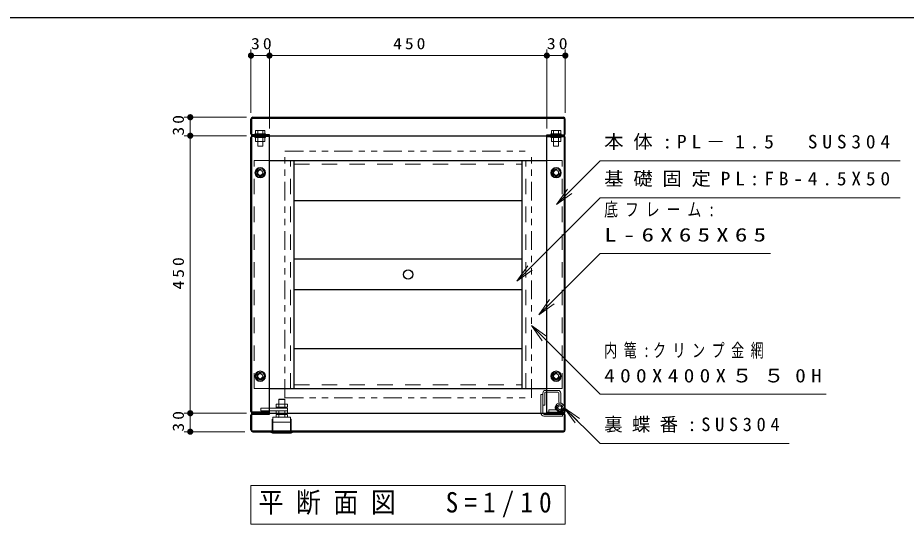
# Model space of a CAD drawing. Units: millimetres on the paper, scale 1:10. Extents: x -365 to 12, y -47 to 257.
# Drawn here: x -238 to -93.9, y 174.9 to 257 of the extents above; entities that cross this region are included whole.
import ezdxf

# ---------------------------------------------------------------- set-up
doc = ezdxf.new("R2010")
doc.units = ezdxf.units.MM
doc.linetypes.add('USER1', pattern=[4.5, 2.5, -2])
doc.linetypes.add('USER3', pattern=[8, 3, -1, 1, -1, 1, -1])
doc.layers.add('LY_1', color=7, linetype='Continuous', lineweight=13)
doc.layers.add('LY_2', color=7, linetype='Continuous', lineweight=13)
doc.styles.add('ＭＳ ゴシック', font='')
doc.styles.get('ＭＳ ゴシック').set_extended_font_data('MS Gothic')

# ---------------------------------------------------------------- blocks, each defined once
blk = doc.blocks.new('filled_dot')
at = {"color": 0, "linetype": 'Continuous', "lineweight": -2, "const_width": 1.25}
blk.add_lwpolyline([(-0.625, 0, 1), (0.625, 0, 1)], format="xyb", close=True, dxfattribs=at)

msp = doc.modelspace()

# ---------------------------------------------------------------- linework, layer by layer
at = {"layer": 'LY_1'}
for p, q in [((-200.169, 241.571), (-200.169, 251.871)), ((-200.169, 250.871), (-197.169, 250.871)), ((-197.169, 239.021), (-197.169, 251.871)), ((-197.169, 250.871), (-152.169, 250.871)), ((-152.169, 239.021), (-152.169, 251.871)), ((-152.169, 250.871), (-149.169, 250.871)), ((-149.169, 241.571), (-149.169, 251.871)), ((-200.869, 240.871), (-211.019, 240.871)), ((-210.019, 237.871), (-210.019, 240.871)), ((-200.869, 237.871), (-211.019, 237.871)), ((-210.019, 192.871), (-210.019, 237.871)), ((-199.519, 238.021), (-199.519, 238.181)), ((-197.819, 238.181), (-199.519, 238.181)), ((-199.419, 238.181), (-199.419, 238.731)), ((-197.919, 238.731), (-199.419, 238.731)), ((-199.169, 237.721), (-199.169, 238.021)), ((-199.069, 238.181), (-199.069, 238.731)), ((-199.069, 237.721), (-199.069, 238.021)), ((-198.269, 238.181), (-198.269, 238.731)), ((-198.269, 237.721), (-198.269, 238.021)), ((-198.169, 237.721), (-198.169, 238.021)), ((-197.919, 238.181), (-197.919, 238.731)), ((-197.819, 238.021), (-197.819, 238.181)), ((-151.519, 238.021), (-151.519, 238.181)), ((-151.519, 238.181), (-149.819, 238.181)), ((-151.419, 238.181), (-151.419, 238.731)), ((-151.419, 238.731), (-149.919, 238.731)), ((-151.169, 237.721), (-151.169, 238.021)), ((-151.069, 238.181), (-151.069, 238.731)), ((-151.069, 237.721), (-151.069, 238.021)), ((-150.269, 238.181), (-150.269, 238.731)), ((-150.269, 237.721), (-150.269, 238.021)), ((-150.169, 237.721), (-150.169, 238.021)), ((-149.919, 238.181), (-149.919, 238.731)), ((-149.819, 238.021), (-149.819, 238.181)), ((-199.519, 237.561), (-199.519, 237.721)), ((-197.819, 237.561), (-199.519, 237.561)), ((-199.419, 236.911), (-199.419, 237.561)), ((-197.919, 236.911), (-199.419, 236.911)), ((-199.069, 236.181), (-199.069, 237.561)), ((-198.269, 236.181), (-198.269, 237.561)), ((-197.919, 236.911), (-197.919, 237.561)), ((-197.819, 237.561), (-197.819, 237.721)), ((-151.519, 237.561), (-151.519, 237.721)), ((-151.519, 237.561), (-149.819, 237.561)), ((-151.419, 236.911), (-151.419, 237.561)), ((-151.419, 236.911), (-149.919, 236.911)), ((-151.069, 236.181), (-151.069, 237.561)), ((-150.269, 236.181), (-150.269, 237.561)), ((-149.919, 236.911), (-149.919, 237.561)), ((-149.819, 237.561), (-149.819, 237.721)), ((-198.269, 236.181), (-199.069, 236.181)), ((-151.069, 236.181), (-150.269, 236.181)), ((-199.42, 231.871), (-199.044, 232.521)), ((-199.044, 232.521), (-198.294, 232.521)), ((-197.919, 231.871), (-198.294, 232.521)), ((-151.42, 231.871), (-151.044, 232.521)), ((-150.294, 232.521), (-151.044, 232.521)), ((-149.919, 231.871), (-150.294, 232.521)), ((-199.044, 231.221), (-199.42, 231.871)), ((-199.044, 231.221), (-198.294, 231.221)), ((-198.294, 231.221), (-197.919, 231.871)), ((-151.044, 231.221), (-151.42, 231.871)), ((-150.294, 231.221), (-151.044, 231.221)), ((-150.294, 231.221), (-149.919, 231.871)), ((-150.587, 226.722), (-148.82, 229.197)), ((-150.587, 226.722), (-148.466, 228.844)), ((-148.112, 228.49), (-150.587, 226.722)), ((-157.03, 214.279), (-155.262, 216.754)), ((-157.03, 214.279), (-154.909, 216.401)), ((-154.555, 216.047), (-157.03, 214.279)), ((-153.478, 208.831), (-151.711, 211.306)), ((-153.478, 208.831), (-151.357, 210.953)), ((-151.003, 210.599), (-153.478, 208.831)), ((-152.901, 204.627), (-154.669, 207.102)), ((-154.669, 207.102), (-152.194, 205.334)), ((-154.669, 207.102), (-152.548, 204.981)), ((-199.044, 199.521), (-199.42, 198.871)), ((-199.044, 199.521), (-198.294, 199.521)), ((-198.294, 199.521), (-197.919, 198.871)), ((-151.044, 199.521), (-151.42, 198.871)), ((-150.294, 199.521), (-151.044, 199.521)), ((-150.294, 199.521), (-149.919, 198.871)), ((-199.42, 198.871), (-199.044, 198.221)), ((-199.044, 198.221), (-198.294, 198.221)), ((-197.919, 198.871), (-198.294, 198.221)), ((-151.42, 198.871), (-151.044, 198.221)), ((-150.294, 198.221), (-151.044, 198.221)), ((-149.919, 198.871), (-150.294, 198.221)), ((-152.819, 196.121), (-152.819, 192.871)), ((-152.519, 196.121), (-152.519, 194.171)), ((-150.369, 196.571), (-152.369, 196.571)), ((-150.369, 196.271), (-152.369, 196.271)), ((-150.219, 196.121), (-150.219, 194.72)), ((-149.919, 196.121), (-149.919, 194.72)), ((-195.669, 195.121), (-195.619, 195.171)), ((-194.669, 195.121), (-195.669, 195.121)), ((-195.669, 194.367), (-195.669, 195.121)), ((-194.719, 195.171), (-195.619, 195.171)), ((-194.669, 195.121), (-194.719, 195.171)), ((-194.669, 194.367), (-194.669, 195.121)), ((-153.119, 195.921), (-152.819, 195.921)), ((-153.119, 195.921), (-153.119, 192.871)), ((-198.569, 193.271), (-198.569, 193.667)), ((-198.569, 193.667), (-194.216, 193.667)), ((-198.569, 193.271), (-194.216, 193.271)), ((-196.077, 193.909), (-196.077, 194.326)), ((-196.077, 192.813), (-196.077, 193.23)), ((-196.069, 193.867), (-194.269, 193.867)), ((-196.069, 193.667), (-196.069, 193.867)), ((-196.067, 194.343), (-196.025, 194.367)), ((-196.067, 193.892), (-196.025, 193.867)), ((-196.067, 193.247), (-196.025, 193.271)), ((-194.313, 194.367), (-196.025, 194.367)), ((-194.313, 193.867), (-196.025, 193.867)), ((-195.669, 194.337), (-195.716, 194.365)), ((-195.669, 193.897), (-195.716, 193.87)), ((-195.669, 193.241), (-195.716, 193.269)), ((-195.669, 194.337), (-195.617, 194.367)), ((-195.669, 193.897), (-195.669, 194.337)), ((-195.669, 193.897), (-195.617, 193.867)), ((-195.669, 193.241), (-195.617, 193.271)), ((-195.669, 192.801), (-195.669, 193.241)), ((-195.617, 193.867), (-195.169, 193.867)), ((-194.721, 193.867), (-195.169, 193.867)), ((-194.313, 193.271), (-195.169, 193.271)), ((-194.669, 194.337), (-194.721, 194.367)), ((-194.669, 193.897), (-194.721, 193.867)), ((-194.669, 193.241), (-194.721, 193.271)), ((-194.669, 194.337), (-194.622, 194.365)), ((-194.669, 193.897), (-194.669, 194.337)), ((-194.669, 193.897), (-194.622, 193.87)), ((-194.669, 193.241), (-194.622, 193.269)), ((-194.669, 192.801), (-194.669, 193.241)), ((-194.271, 194.343), (-194.313, 194.367)), ((-194.271, 193.892), (-194.313, 193.867)), ((-194.271, 193.247), (-194.313, 193.271)), ((-194.269, 193.667), (-194.269, 193.867)), ((-194.261, 193.909), (-194.261, 194.326)), ((-194.261, 192.813), (-194.261, 193.23)), ((-194.216, 193.271), (-194.216, 193.667)), ((-152.519, 194.171), (-152.819, 194.171)), ((-151.869, 193.021), (-151.869, 193.421)), ((-151.869, 193.421), (-150.732, 193.421)), ((-147.565, 191.291), (-149.332, 193.766)), ((-149.332, 193.766), (-146.858, 191.998)), ((-149.332, 193.766), (-147.211, 191.644)), ((-200.869, 192.871), (-211.019, 192.871)), ((-210.019, 189.871), (-210.019, 192.871)), ((-196.599, 189.871), (-196.599, 192.247)), ((-196.599, 192.247), (-193.739, 192.247)), ((-196.077, 192.247), (-196.077, 192.606)), ((-196.067, 192.796), (-196.025, 192.771)), ((-196.067, 192.623), (-196.025, 192.647)), ((-194.313, 192.771), (-196.025, 192.771)), ((-196.025, 192.647), (-195.169, 192.647)), ((-195.669, 192.801), (-195.716, 192.774)), ((-195.669, 192.617), (-195.716, 192.645)), ((-195.669, 192.801), (-195.617, 192.771)), ((-195.669, 192.647), (-195.669, 192.771)), ((-195.669, 192.617), (-195.617, 192.647)), ((-195.669, 192.247), (-195.669, 192.617)), ((-195.617, 192.771), (-195.169, 192.771)), ((-194.721, 192.771), (-195.169, 192.771)), ((-194.313, 192.647), (-195.169, 192.647)), ((-194.669, 192.801), (-194.721, 192.771)), ((-194.669, 192.617), (-194.721, 192.647)), ((-194.669, 192.801), (-194.622, 192.774)), ((-194.669, 192.647), (-194.669, 192.771)), ((-194.669, 192.617), (-194.622, 192.645)), ((-194.669, 192.247), (-194.669, 192.617)), ((-194.271, 192.796), (-194.313, 192.771)), ((-194.271, 192.623), (-194.313, 192.647)), ((-194.261, 192.247), (-194.261, 192.606)), ((-193.739, 189.871), (-193.739, 192.247)), ((-152.669, 192.721), (-149.619, 192.721)), ((-152.669, 192.421), (-149.619, 192.421)), ((-151.869, 193.021), (-150.069, 193.021)), ((-149.619, 192.721), (-149.619, 192.421)), ((-196.599, 191.411), (-193.739, 191.411)), ((-201.169, 189.871), (-211.019, 189.871)), ((-196.919, 189.761), (-196.919, 189.871)), ((-196.919, 189.871), (-193.419, 189.871)), ((-196.669, 189.651), (-196.919, 189.761)), ((-196.919, 189.761), (-193.419, 189.761)), ((-196.669, 189.651), (-193.669, 189.651)), ((-193.669, 189.651), (-193.419, 189.761)), ((-193.419, 189.761), (-193.419, 189.871)), ((-149.169, 181.171), (-200.169, 181.171)), ((-200.169, 181.171), (-200.169, 174.871)), ((-149.169, 174.871), (-149.169, 181.171)), ((-200.169, 174.871), (-149.169, 174.871))]:
    msp.add_line(p, q, dxfattribs=at)
at = {"layer": 'LY_1', "color": 3, "lineweight": 25}
for p, q in [((-200.019, 238.021), (-200.019, 240.721)), ((-200.019, 240.721), (-149.319, 240.721)), ((-199.869, 240.871), (-149.469, 240.871)), ((-149.319, 238.021), (-149.319, 240.721)), ((-200.169, 238.171), (-200.169, 240.571)), ((-149.169, 238.171), (-149.169, 240.571)), ((-197.169, 238.021), (-200.019, 238.021)), ((-199.869, 237.871), (-149.469, 237.871)), ((-197.169, 192.721), (-197.169, 238.021)), ((-152.169, 192.721), (-152.169, 238.021)), ((-152.169, 238.021), (-149.319, 238.021)), ((-200.169, 193.171), (-200.169, 237.571)), ((-197.169, 237.721), (-200.019, 237.721)), ((-200.019, 193.021), (-200.019, 237.721)), ((-152.169, 237.721), (-149.319, 237.721)), ((-149.319, 193.021), (-149.319, 237.721)), ((-149.169, 193.171), (-149.169, 237.571)), ((-197.169, 233.871), (-152.169, 233.871)), ((-193.169, 196.871), (-193.169, 233.871)), ((-156.169, 196.871), (-156.169, 233.871)), ((-193.169, 227.371), (-156.169, 227.371)), ((-156.169, 217.871), (-193.169, 217.871)), ((-156.169, 212.871), (-193.169, 212.871)), ((-193.169, 203.371), (-156.169, 203.371)), ((-197.169, 196.871), (-152.169, 196.871)), ((-200.169, 190.171), (-200.169, 192.571)), ((-197.169, 193.021), (-200.019, 193.021)), ((-200.019, 190.021), (-200.019, 192.721)), ((-200.019, 192.721), (-197.169, 192.721)), ((-199.869, 192.871), (-149.469, 192.871)), ((-196.699, 191.891), (-196.599, 191.891)), ((-196.699, 190.021), (-196.699, 191.891)), ((-193.739, 191.891), (-193.639, 191.891)), ((-193.639, 190.021), (-193.639, 191.891)), ((-152.669, 192.721), (-149.319, 192.721)), ((-152.169, 193.021), (-149.319, 193.021)), ((-149.319, 190.021), (-149.319, 192.721)), ((-149.169, 190.171), (-149.169, 192.571)), ((-200.019, 190.021), (-149.319, 190.021)), ((-199.869, 189.871), (-149.469, 189.871)), ((-196.699, 190.021), (-196.599, 190.021)), ((-193.739, 190.021), (-193.639, 190.021))]:
    msp.add_line(p, q, dxfattribs=at)
at = {"layer": 'LY_1', "linetype": 'USER3'}
for p, q in [((-194.669, 195.371), (-194.669, 235.371)), ((-194.669, 235.371), (-154.669, 235.371)), ((-154.669, 195.371), (-154.669, 235.371)), ((-194.669, 195.371), (-154.669, 195.371))]:
    msp.add_line(p, q, dxfattribs=at)
at = {"layer": 'LY_1', "linetype": 'USER1'}
for p, q in [((-199.669, 233.871), (-197.169, 233.871)), ((-199.669, 196.871), (-199.669, 233.871)), ((-193.769, 196.871), (-193.769, 233.871)), ((-155.569, 196.871), (-155.569, 233.871)), ((-149.669, 233.871), (-152.169, 233.871)), ((-149.669, 196.871), (-149.669, 233.871)), ((-193.169, 233.271), (-156.169, 233.271)), ((-193.169, 197.471), (-156.169, 197.471)), ((-199.669, 196.871), (-197.169, 196.871)), ((-149.669, 196.871), (-152.169, 196.871))]:
    msp.add_line(p, q, dxfattribs=at)
at = {"layer": 'LY_1'}
for points in [[(-150.587, 226.722), (-143.516, 233.793), (-94.865, 233.793)], [(-157.03, 214.279), (-143.516, 227.793), (-94.865, 227.793)], [(-153.478, 208.831), (-143.516, 218.793), (-115.865, 218.793)], [(-154.669, 207.102), (-143.516, 195.949), (-106.865, 195.949)], [(-149.332, 193.766), (-143.516, 187.949), (-112.865, 187.949)]]:
    msp.add_lwpolyline(points, dxfattribs=at)
for centre, radius in [((-198.669, 231.871), 0.85), ((-198.669, 231.871), 0.4), ((-150.669, 231.871), 0.85), ((-150.669, 231.871), 0.4), ((-198.669, 198.871), 0.85), ((-198.669, 198.871), 0.4), ((-150.669, 198.871), 0.85), ((-150.669, 198.871), 0.4), ((-150.069, 193.771), 0.5)]:
    msp.add_circle(centre, radius, dxfattribs=at)
at = {"layer": 'LY_1', "linetype": 'USER1'}
for centre, radius in [((-198.669, 231.871), 0.5), ((-150.669, 231.871), 0.5), ((-198.669, 198.871), 0.5), ((-150.669, 198.871), 0.5), ((-150.069, 193.771), 0.625), ((-150.069, 193.771), 0.3)]:
    msp.add_circle(centre, radius, dxfattribs=at)
at = {"layer": 'LY_1', "color": 3, "lineweight": 25}
msp.add_circle((-174.669, 215.371), 0.75, dxfattribs=at)
for centre, start, end in [((-199.869, 240.571), 90, 180), ((-149.469, 240.571), 360, 90), ((-199.869, 238.171), 180.00001, 270), ((-199.869, 237.571), 90, 180), ((-149.469, 238.171), 270, 360), ((-149.469, 237.571), 360, 90), ((-199.869, 193.171), 180.00001, 270), ((-149.469, 193.171), 270, 360), ((-199.869, 192.571), 90, 180), ((-149.469, 192.571), 360, 90), ((-199.869, 190.171), 180.00001, 270), ((-149.469, 190.171), 270, 360)]:
    msp.add_arc(centre, 0.3, start, end, dxfattribs=at)
at = {"layer": 'LY_1'}
for centre, radius, start, end in [((-152.369, 196.121), 0.45, 90, 180), ((-152.369, 196.121), 0.15, 90, 180), ((-150.369, 196.121), 0.45, 360, 90), ((-150.369, 196.121), 0.15, 360, 90), ((-149.619, 194.72), 0.6, 180, 200.20776), ((-149.619, 194.72), 0.3, 180, 244.62307), ((-196.057, 194.326), 0.02, 120.00497, 180.00005), ((-196.057, 193.909), 0.02, 180.00005, 240.00825), ((-196.057, 193.23), 0.02, 120.00497, 180.00005), ((-195.726, 194.347), 0.02, 59.98926, 90.00005), ((-195.726, 193.887), 0.02, 270.00003, 300.01082), ((-195.726, 193.251), 0.02, 59.98926, 90.00005), ((-194.612, 194.347), 0.02, 90, 120.0108), ((-194.612, 193.887), 0.02, 239.98925, 270.00003), ((-194.612, 193.251), 0.02, 90, 120.0108), ((-194.281, 194.326), 0.02, 0.00001, 59.99507), ((-194.281, 193.909), 0.02, 299.99182, 0.00001), ((-194.281, 193.23), 0.02, 0.00001, 59.99507), ((-150.069, 193.771), 0.75, 270, 207.81814), ((-196.057, 192.813), 0.02, 180.00005, 240.00825), ((-196.057, 192.606), 0.02, 120.00497, 180.00005), ((-195.726, 192.791), 0.02, 270.00003, 300.01082), ((-195.726, 192.627), 0.02, 59.98926, 90.00005), ((-195.726, 192.167), 0.02, 270.00003, 300.01082), ((-194.612, 192.791), 0.02, 239.98925, 270.00003), ((-194.612, 192.627), 0.02, 90, 120.0108), ((-194.281, 192.813), 0.02, 299.99182, 0.00001), ((-194.281, 192.606), 0.02, 0.00001, 59.99507), ((-152.669, 192.871), 0.45, 180, 270), ((-152.669, 192.871), 0.15, 180, 270)]:
    msp.add_arc(centre, radius, start, end, dxfattribs=at)
at = {"layer": 'LY_2', "color": 20, "lineweight": 25}
msp.add_line((0, 257), (-365, 257), dxfattribs=at)

# ---------------------------------------------------------------- block references
at = {"layer": 'LY_1', "xscale": 0.4, "yscale": 0.4}
for p in [(-200.169, 250.871), (-197.169, 250.871), (-152.169, 250.871)]:
    msp.add_blockref('filled_dot', p, dxfattribs=at)
for p, rotation in [((-197.169, 250.871), 180), ((-152.169, 250.871), 180), ((-149.169, 250.871), 180), ((-210.019, 240.871), 270), ((-210.019, 237.871), 270), ((-210.019, 237.871), 90), ((-210.019, 192.871), 90), ((-210.019, 192.871), 270), ((-210.019, 189.871), 90)]:
    msp.add_blockref('filled_dot', p, dxfattribs=dict(at, rotation=rotation))

# ---------------------------------------------------------------- texts
at = {"layer": 'LY_1', "style": 'ＭＳ ゴシック'}
for s, insert, char_height, attachment_point in [('\\T1.34;\\W1.15;30', (-198.241, 251.871), 1.833, 8), ('\\T1.33;\\W1.15;450', (-174.254, 251.871), 1.833, 8), ('\\T1.34;\\W1.15;30', (-150.241, 251.871), 1.833, 8), ('\\T1.5;\\W1.05;本体:PL－1.5\u3000SUS304', (-142.865, 236.793), 2.199, 4), ('\\T1.5;\\W1.05;基礎固定PL:FB-4.5X50', (-142.865, 230.793), 2.199, 4), ('\\T1.5;\\W0.75;底フレーム:', (-142.865, 225.793), 2.199, 4), ('\\T1.5;\\W1.35;L-6X65X65', (-142.865, 221.793), 2.199, 4), ('\\T1.51;\\W0.7;内篭:クリンプ金網', (-142.865, 202.949), 2.199, 4), ('\\T1.5;\\W1.15;400X400X５５0H', (-142.865, 198.949), 2.199, 4), ('\\T1.5;裏蝶番:SUS304', (-142.865, 190.949), 2.199, 4), ('\\T1.5;\\W0.9;平断面図\u3000S=1/10', (-174.669, 178.021), 3.299, 5)]:
    msp.add_mtext(s, dxfattribs=dict(at, insert=insert, char_height=char_height, attachment_point=attachment_point))
at = {"layer": 'LY_1', "char_height": 1.833, "attachment_point": 8, "rotation": 90, "style": 'ＭＳ ゴシック'}
for s, insert in [('\\T1.34;\\W1.15;30', (-211.019, 239.799)), ('\\T1.33;\\W1.15;450', (-211.019, 215.787)), ('\\T1.34;\\W1.15;30', (-211.019, 191.799))]:
    msp.add_mtext(s, dxfattribs=dict(at, insert=insert))

doc.saveas('drawing.dxf')
